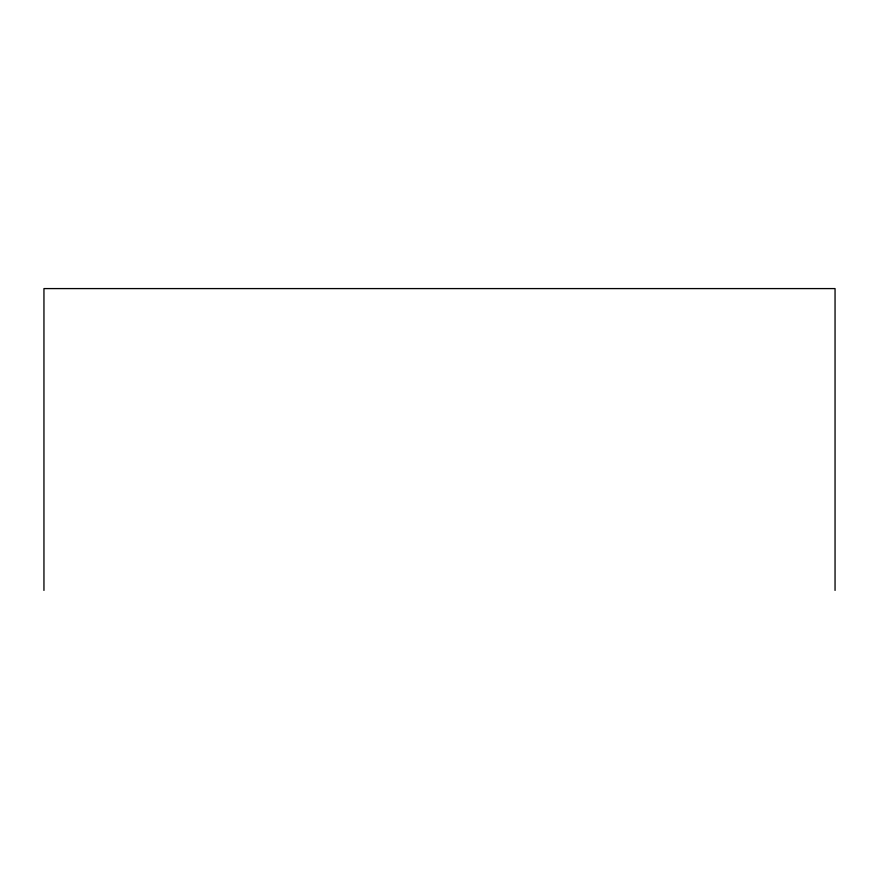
<?xml version="1.0" encoding="UTF-8"?>
<svg xmlns="http://www.w3.org/2000/svg" width="879" height="879" viewBox="0 0 879 879"><rect width="100%" height="100%" fill="white"/><g stroke="black" fill="none" stroke-linecap="round" stroke-linejoin="round"><path stroke-width="1.32" d="M835.05 590.413L835.05 288.587L43.95 288.587L43.95 590.413"/></g></svg>
